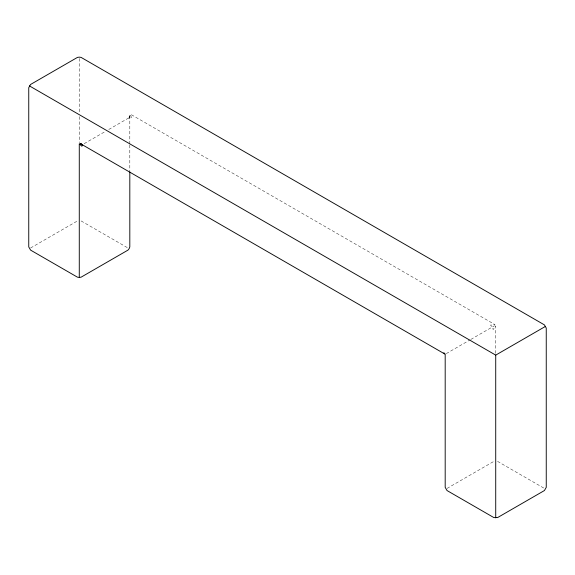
<?xml version="1.0" encoding="UTF-8"?>
<svg xmlns="http://www.w3.org/2000/svg" width="575" height="575" viewBox="0 0 575 575"><rect width="100%" height="100%" fill="white"/><g stroke="black" fill="none" stroke-linecap="round" stroke-linejoin="round"><path stroke-width="0.43" stroke-dasharray="2.88 2.16" d="M130.237 115.323L128.735 119.198L129.813 114.691L129.813 144.174M84.18 143.678L105.685 131.258M108.761 129.483L129.497 117.516L131.337 117.695L130.575 114.253L494.96 324.623L490.511 325.069L492.358 327.01L493.12 329.576L495.722 325.946L495.722 353.647M30.59 247.99L77.438 220.944M446.272 353.611L470.084 339.868M470.853 339.423L494.622 325.702M447.027 488.419L493.882 461.373M81.118 220.944L127.973 247.99M497.562 461.373L544.41 488.419M129.813 145.072L129.813 170.983M79.278 58.47L79.278 113.052M79.278 116.639L79.278 142.586"/><path stroke-width="0.86" d="M445.187 355.12L445.187 487.356L447.027 490.547L493.882 517.593L497.562 517.593L544.41 490.547L546.25 487.356L546.25 328.073L544.41 324.882L81.118 57.407L79.278 57.126L77.438 57.407L30.59 84.453L28.75 87.644L28.75 246.927L30.59 250.118L77.438 277.164L79.278 277.445L79.278 143.865L81.88 146.244L82.642 144.562L80.378 144.109M495.722 517.874L495.722 355.12L29.426 85.905M444.762 354.488L445.503 354.056M495.722 355.12L545.574 326.334M79.278 277.445L81.118 277.164L127.973 250.118L129.138 248.666L129.813 246.927L129.813 171.875M81.521 143.865L80.04 143.427L444.425 353.798L443.922 352.676"/></g></svg>
